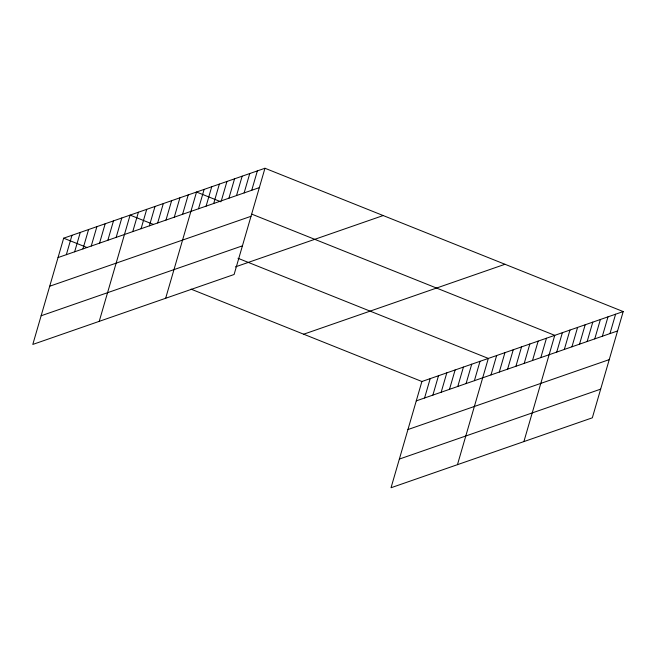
<?xml version="1.0" encoding="UTF-8"?>
<svg xmlns="http://www.w3.org/2000/svg" width="656" height="656" viewBox="0 0 656 656"><rect width="100%" height="100%" fill="white"/><g stroke="black" fill="none" stroke-linecap="round" stroke-linejoin="round"><path stroke-width="0.98" d="M264.967 168.256L63.665 238.185L32.8 344.433L234.102 274.495L264.967 168.256L623.2 311.567L592.335 417.815L391.033 487.744L421.898 381.505L623.2 311.567M66.338 254.684L71.971 235.299M74.645 251.797L80.278 232.413M82.943 248.911L88.576 229.534M91.25 246.025L96.883 226.648M99.556 243.146L105.181 223.762M107.855 240.26L113.488 220.875M116.161 237.374L121.795 217.997M99.228 321.35L130.093 215.111L153.553 224.491M132.766 231.601L138.4 212.224M141.073 228.723L146.706 209.338M149.379 225.836L155.005 206.451M157.678 222.95L163.311 203.573M165.984 220.063L171.618 200.687M174.291 217.185L179.916 197.8M182.589 214.299L188.223 194.914M165.656 298.275L196.529 192.028L220.916 201.794M198.497 208.772L204.131 189.387M206.107 206.132L211.732 186.747M213.708 203.483L219.342 184.106M221.318 200.843L226.943 181.466M228.919 198.202L234.553 178.826M236.521 195.562L242.154 176.177M244.13 192.921L249.756 173.537M251.732 190.281L257.365 170.896M424.571 397.995L430.205 378.619M432.878 395.117L438.503 375.732M441.176 392.231L446.81 372.846M449.483 389.344L455.116 369.968M457.79 386.458L463.415 367.081M466.088 383.571L471.721 364.195M474.395 380.693L480.02 361.308M457.462 464.669L488.326 358.422L237.989 258.275M491 374.92L496.633 355.544M499.306 372.034L504.931 352.657M507.605 369.156L513.238 349.771M515.911 366.269L521.545 346.885M524.218 363.383L529.843 343.998M532.516 360.497L538.15 341.12M540.823 357.61L546.456 338.234M523.89 441.595L554.755 335.347L251.879 214.176M556.731 352.083L562.364 332.707M564.332 349.443L569.966 330.066M571.942 346.803L577.575 327.426M579.543 344.162L585.177 324.777M587.153 341.522L592.778 322.137M594.754 338.881L600.388 319.497M602.364 336.233L607.989 316.856M609.965 333.592L615.599 314.216M58.04 257.57L259.341 187.632M49.708 286.229L251.01 216.3M41.131 315.766L242.433 245.836M235.397 266.894L383.186 215.545M303.679 334.207L504.981 264.278M416.265 400.882L617.567 330.952M407.942 429.549L609.244 359.619M399.356 459.077L600.658 389.147M63.665 238.185L87.125 247.566M191.044 289.14L421.898 381.505"/></g></svg>
